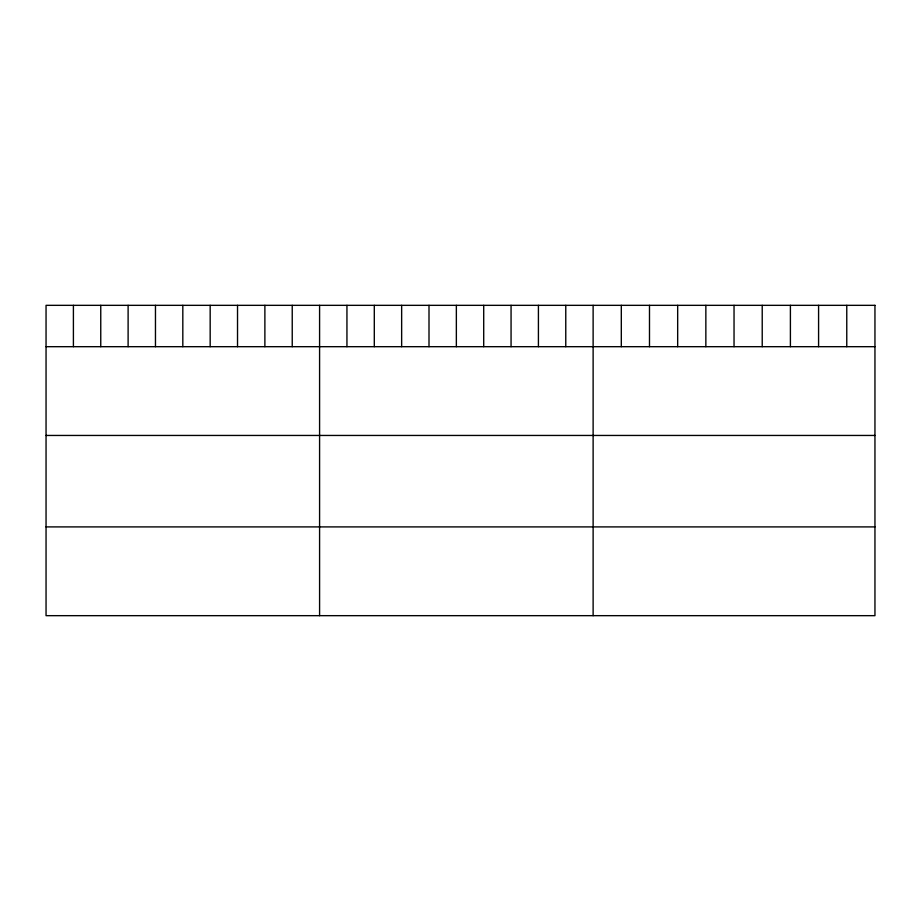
<?xml version="1.0" encoding="UTF-8"?>
<svg xmlns="http://www.w3.org/2000/svg" width="921" height="921" viewBox="0 0 921 921"><rect width="100%" height="100%" fill="white"/><g stroke="black" fill="none" stroke-linecap="round" stroke-linejoin="round"><path stroke-width="1.38" d="M46.05 346.687L874.95 346.687M46.05 435.449L874.95 435.449M46.05 526.904L874.95 526.904M846.767 305.335L846.767 346.687M818.585 305.335L818.585 346.687M790.402 305.335L790.402 346.687M762.22 305.335L762.22 346.687M734.037 305.335L734.037 346.687M705.854 305.335L705.854 346.687M677.672 305.335L677.672 346.687M649.489 305.335L649.489 346.687M621.307 305.335L621.307 346.687M593.124 305.335L593.124 615.665M565.77 305.335L565.77 346.687M538.417 305.335L538.417 346.687M511.063 305.335L511.063 346.687M483.709 305.335L483.709 346.687M456.356 305.335L456.356 346.687M429.002 305.335L429.002 346.687M401.648 305.335L401.648 346.687M374.294 305.335L374.294 346.687M346.941 305.335L346.941 346.687M319.587 305.335L319.587 615.665M292.233 305.335L292.233 346.687M264.88 305.335L264.88 346.687M237.526 305.335L237.526 346.687M210.172 305.335L210.172 346.687M182.819 305.335L182.819 346.687M155.465 305.335L155.465 346.687M128.111 305.335L128.111 346.687M100.757 305.335L100.757 346.687M73.404 305.335L73.404 346.687M874.95 305.335L46.05 305.335L46.05 615.665L874.95 615.665L874.95 305.335"/></g></svg>
